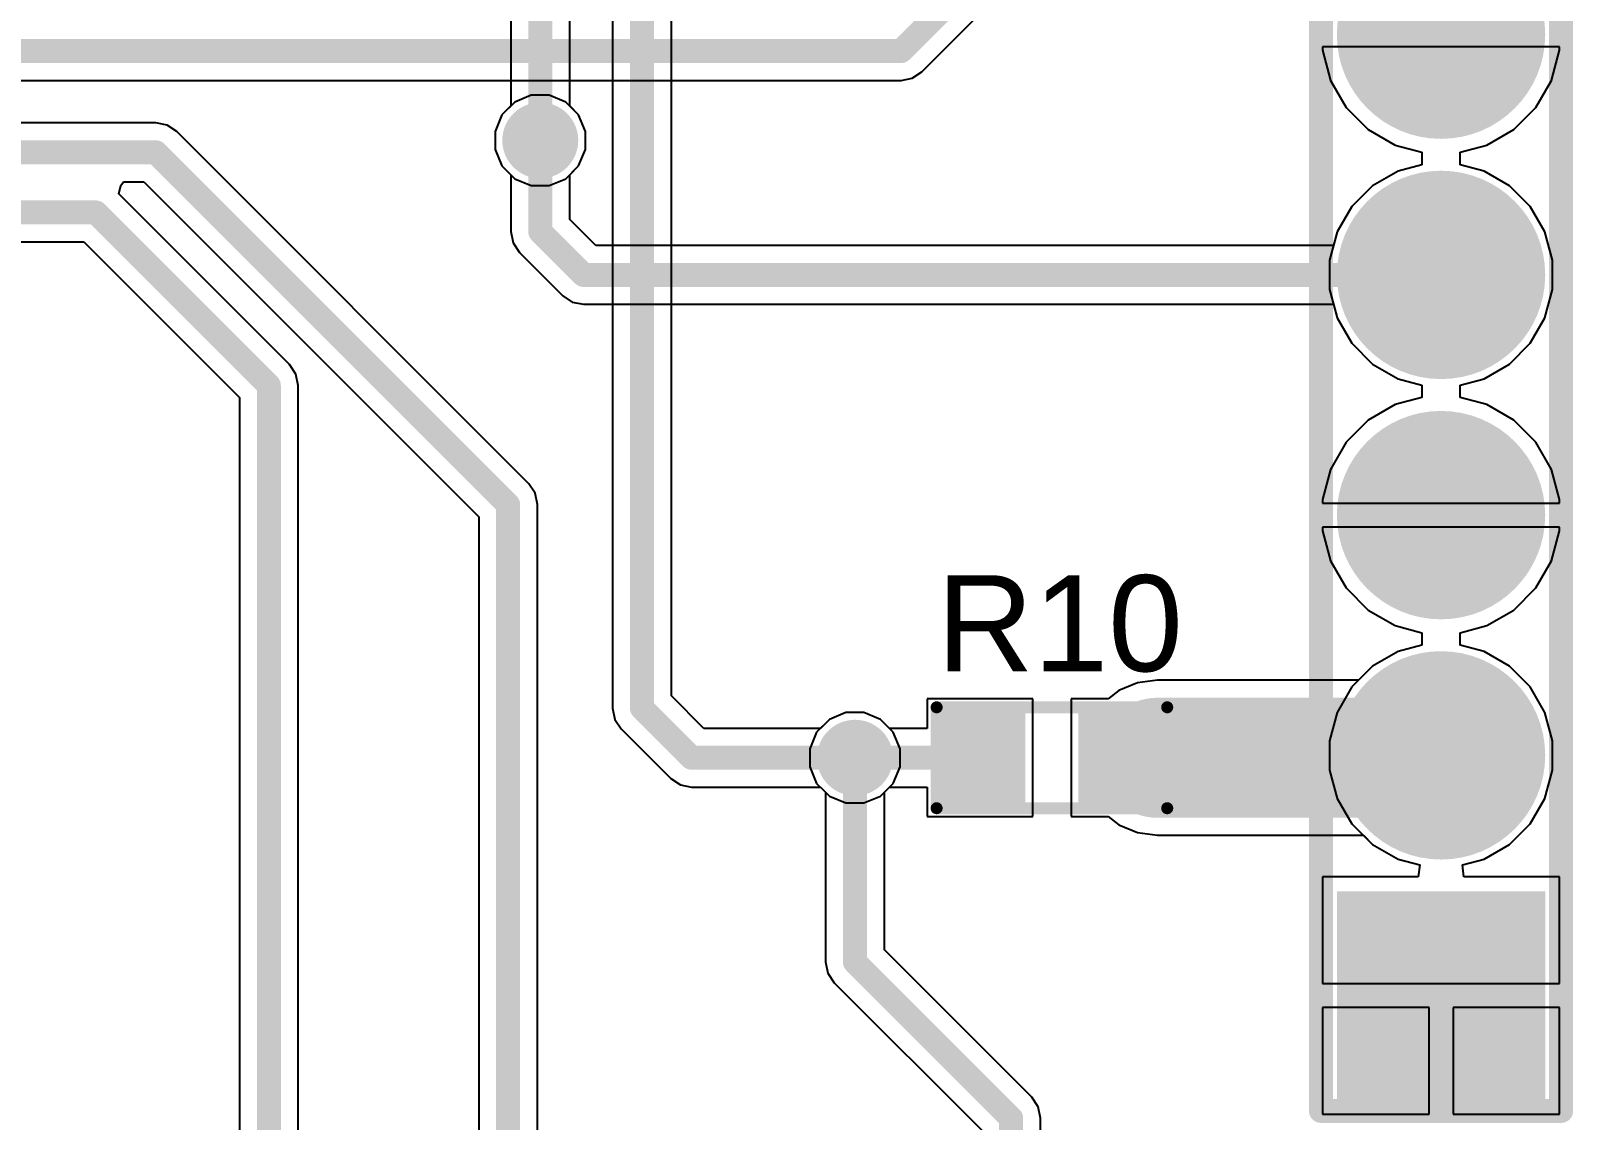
# Model space of a CAD drawing. Header units: millimetres. Extents: x -11 to 156, y -11 to 109.
# Drawn here: x 115.24 to 131.55, y 6.89 to 18.4 of the extents above; entities that cross this region are included whole.
import ezdxf

# ---------------------------------------------------------------- set-up
doc = ezdxf.new("R2010")
doc.units = ezdxf.units.MM
for name, color, linetype in [('BottomLayer', 5, 'Continuous'), ('BottomSolder', 6, 'Continuous'), ('MultiLayer', 9, 'Continuous'), ('PadHoleLayer', 156, 'Continuous'), ('TopLayer', 1, 'Continuous'), ('TopOverlay', 2, 'Continuous'), ('TopPaste', 8, 'Continuous'), ('TopSolder', 216, 'Continuous'), ('ViaHoleLayer', 16, 'Continuous')]:
    doc.layers.add(name, color=color, linetype=linetype)
doc.styles.add('Arial', font='', dxfattribs={"height": 0.2})
doc.styles.get('Arial').set_extended_font_data('Arial')

# ---------------------------------------------------------------- blocks, each defined once
blk = doc.blocks.new('R___0603_47')
at = {"layer": 'TopLayer'}
for points in [[(-0.3809999999999999, 0.4445), (-0.3809999999999999, -0.4445), (-1.143, -0.4445), (-1.143, 0.4445)], [(1.143, 0.4445), (1.143, -0.4445), (0.3809999999999999, -0.4445), (0.3809999999999999, 0.4445)]]:
    blk.add_hatch(color=1, dxfattribs=at).paths.add_polyline_path(points)
at = {"layer": 'TopPaste'}
for points in [[(-0.3809999999999999, 0.4445), (-0.3809999999999999, -0.4445), (-1.143, -0.4445), (-1.143, 0.4445)], [(1.143, 0.4445), (1.143, -0.4445), (0.3809999999999999, -0.4445), (0.3809999999999999, 0.4445)]]:
    blk.add_hatch(color=8, dxfattribs=at).paths.add_polyline_path(points)
at = {"layer": 'TopSolder'}
for points in [[(-0.2794, 0.5460999999999999), (-0.2794, -0.5460999999999999), (-1.2446, -0.5460999999999999), (-1.2446, 0.5460999999999999)], [(1.2446, 0.5460999999999999), (1.2446, -0.5460999999999999), (0.2794, -0.5460999999999999), (0.2794, 0.5460999999999999)]]:
    blk.add_hatch(color=216, dxfattribs=at).paths.add_polyline_path(points)
at = {"layer": 'TopOverlay', "const_width": 0.127}
for points in [[(-1.2192, 0.5334), (-1.2192, -0.5334)], [(1.2192, 0.5334), (-1.2192, 0.5334)], [(1.2192, 0.5334), (1.2192, -0.5334)], [(1.2192, -0.5334), (-1.2192, -0.5334)]]:
    blk.add_lwpolyline(points, dxfattribs=at)
at = {"layer": 'TopOverlay', "const_width": 0.0635}
for points in [[(-1.25095, 0.5334, 1), (-1.18745, 0.5334, 1)], [(-1.25095, 0.5334, 1), (-1.18745, 0.5334, 1)], [(1.18745, 0.5334, 1), (1.25095, 0.5334, 1)], [(1.18745, 0.5334, 1), (1.25095, 0.5334, 1)], [(-1.25095, -0.5334, 1), (-1.18745, -0.5334, 1)], [(-1.25095, -0.5334, 1), (-1.18745, -0.5334, 1)], [(1.18745, -0.5334, 1), (1.25095, -0.5334, 1)], [(1.18745, -0.5334, 1), (1.25095, -0.5334, 1)]]:
    blk.add_lwpolyline(points, format="xyb", close=True, dxfattribs=at)
blk = doc.blocks.new('14P_T_______H____P_____77')
at = {"layer": 'BottomLayer'}
blk.add_hatch(color=5, dxfattribs=at).paths.add_polyline_path([(-17.51000054, 1.00000054), (-15.50999946, 1.00000054), (-15.50999946, -1.00000054), (-17.51000054, -1.00000054)])
h = blk.add_hatch(color=5, dxfattribs=at)
edge = h.paths.add_edge_path()
edge.add_arc((-13.97, 0), 1.00000054, 0, 360)
h = blk.add_hatch(color=5, dxfattribs=at)
edge = h.paths.add_edge_path()
edge.add_arc((-11.43, 0), 1.00000054, 0, 360)
h = blk.add_hatch(color=5, dxfattribs=at)
edge = h.paths.add_edge_path()
edge.add_arc((-8.889999999999999, 0), 1.00000054, 0, 360)
h = blk.add_hatch(color=5, dxfattribs=at)
edge = h.paths.add_edge_path()
edge.add_arc((-6.35, 0), 1.00000054, 0, 360)
at = {"layer": 'BottomSolder'}
blk.add_hatch(color=6, dxfattribs=at).paths.add_polyline_path([(-17.61160054, 1.10160054), (-15.40839946, 1.10160054), (-15.40839946, -1.10160054), (-17.61160054, -1.10160054)])
h = blk.add_hatch(color=6, dxfattribs=at)
edge = h.paths.add_edge_path()
edge.add_arc((-13.97, 0), 1.10160054, 0, 360)
h = blk.add_hatch(color=6, dxfattribs=at)
edge = h.paths.add_edge_path()
edge.add_arc((-11.43, 0), 1.10160054, 0, 360)
h = blk.add_hatch(color=6, dxfattribs=at)
edge = h.paths.add_edge_path()
edge.add_arc((-8.889999999999999, 0), 1.10160054, 0, 360)
h = blk.add_hatch(color=6, dxfattribs=at)
edge = h.paths.add_edge_path()
edge.add_arc((-6.35, 0), 1.10160054, 0, 360)
at = {"layer": 'MultiLayer'}
blk.add_hatch(color=9, dxfattribs=at).paths.add_polyline_path([(-17.51000054, 1.00000054), (-15.50999946, 1.00000054), (-15.50999946, -1.00000054), (-17.51000054, -1.00000054)])
h = blk.add_hatch(color=9, dxfattribs=at)
edge = h.paths.add_edge_path()
edge.add_arc((-13.97, 0), 1.00000054, 0, 360)
h = blk.add_hatch(color=9, dxfattribs=at)
edge = h.paths.add_edge_path()
edge.add_arc((-11.43, 0), 1.00000054, 0, 360)
h = blk.add_hatch(color=9, dxfattribs=at)
edge = h.paths.add_edge_path()
edge.add_arc((-8.889999999999999, 0), 1.00000054, 0, 360)
h = blk.add_hatch(color=9, dxfattribs=at)
edge = h.paths.add_edge_path()
edge.add_arc((-6.35, 0), 1.00000054, 0, 360)
at = {"layer": 'PadHoleLayer'}
h = blk.add_hatch(color=156, dxfattribs=at)
edge = h.paths.add_edge_path()
edge.add_arc((-16.51, 0), 0.499999, 0, 360)
h = blk.add_hatch(color=156, dxfattribs=at)
edge = h.paths.add_edge_path()
edge.add_arc((-13.97, 0), 0.499999, 0, 360)
h = blk.add_hatch(color=156, dxfattribs=at)
edge = h.paths.add_edge_path()
edge.add_arc((-11.43, 0), 0.499999, 0, 360)
h = blk.add_hatch(color=156, dxfattribs=at)
edge = h.paths.add_edge_path()
edge.add_arc((-8.889999999999999, 0), 0.499999, 0, 360)
h = blk.add_hatch(color=156, dxfattribs=at)
edge = h.paths.add_edge_path()
edge.add_arc((-6.35, 0), 0.499999, 0, 360)
at = {"layer": 'TopLayer'}
blk.add_hatch(color=1, dxfattribs=at).paths.add_polyline_path([(-17.51000054, 1.00000054), (-15.50999946, 1.00000054), (-15.50999946, -1.00000054), (-17.51000054, -1.00000054)])
h = blk.add_hatch(color=1, dxfattribs=at)
edge = h.paths.add_edge_path()
edge.add_arc((-13.97, 0), 1.00000054, 0, 360)
h = blk.add_hatch(color=1, dxfattribs=at)
edge = h.paths.add_edge_path()
edge.add_arc((-11.43, 0), 1.00000054, 0, 360)
h = blk.add_hatch(color=1, dxfattribs=at)
edge = h.paths.add_edge_path()
edge.add_arc((-8.889999999999999, 0), 1.00000054, 0, 360)
h = blk.add_hatch(color=1, dxfattribs=at)
edge = h.paths.add_edge_path()
edge.add_arc((-6.35, 0), 1.00000054, 0, 360)
at = {"layer": 'TopSolder'}
blk.add_hatch(color=216, dxfattribs=at).paths.add_polyline_path([(-17.61160054, 1.10160054), (-15.40839946, 1.10160054), (-15.40839946, -1.10160054), (-17.61160054, -1.10160054)])
h = blk.add_hatch(color=216, dxfattribs=at)
edge = h.paths.add_edge_path()
edge.add_arc((-13.97, 0), 1.10160054, 0, 360)
h = blk.add_hatch(color=216, dxfattribs=at)
edge = h.paths.add_edge_path()
edge.add_arc((-11.43, 0), 1.10160054, 0, 360)
h = blk.add_hatch(color=216, dxfattribs=at)
edge = h.paths.add_edge_path()
edge.add_arc((-8.889999999999999, 0), 1.10160054, 0, 360)
h = blk.add_hatch(color=216, dxfattribs=at)
edge = h.paths.add_edge_path()
edge.add_arc((-6.35, 0), 1.10160054, 0, 360)
at = {"layer": 'TopOverlay', "const_width": 0.254}
for points in [[(-17.7292, 1.27), (17.653, 1.27)], [(-17.7292, 1.27), (-17.7292, -1.27)], [(-17.7292, -1.27), (17.653, -1.27)]]:
    blk.add_lwpolyline(points, dxfattribs=at)
at = {"layer": 'TopOverlay', "const_width": 0.127}
for points in [[(-17.7927, 1.27, 1), (-17.6657, 1.27, 1)], [(-17.7927, 1.27, 1), (-17.6657, 1.27, 1)], [(-17.7927, -1.27, 1), (-17.6657, -1.27, 1)], [(-17.7927, -1.27, 1), (-17.6657, -1.27, 1)]]:
    blk.add_lwpolyline(points, format="xyb", close=True, dxfattribs=at)

msp = doc.modelspace()

# ---------------------------------------------------------------- hatches: boundary and pattern name
at = {"layer": 'BottomLayer'}
h = msp.add_hatch(color=5, dxfattribs=at)
edge = h.paths.add_edge_path()
edge.add_arc((120.62459746, 17.2466), 0.2999994, 0, 360)
h = msp.add_hatch(color=5, dxfattribs=at)
edge = h.paths.add_edge_path()
edge.add_arc((123.952, 10.7188), 0.2999994, 0, 360)
at = {"layer": 'BottomSolder'}
h = msp.add_hatch(color=6, dxfattribs=at)
edge = h.paths.add_edge_path()
edge.add_arc((120.62459746, 17.2466), 0.4015993999999999, 0, 360)
h = msp.add_hatch(color=6, dxfattribs=at)
edge = h.paths.add_edge_path()
edge.add_arc((123.952, 10.7188), 0.4015993999999999, 0, 360)
at = {"layer": 'TopLayer'}
h = msp.add_hatch(color=1, dxfattribs=at)
edge = h.paths.add_edge_path()
edge.add_arc((120.62459746, 17.2466), 0.2999994, 0, 360)
h = msp.add_hatch(color=1, dxfattribs=at)
edge = h.paths.add_edge_path()
edge.add_arc((123.952, 10.7188), 0.2999994, 0, 360)
at = {"layer": 'TopSolder'}
h = msp.add_hatch(color=216, dxfattribs=at)
edge = h.paths.add_edge_path()
edge.add_arc((120.62459746, 17.2466), 0.4015993999999999, 0, 360)
h = msp.add_hatch(color=216, dxfattribs=at)
edge = h.paths.add_edge_path()
edge.add_arc((123.952, 10.7188), 0.4015993999999999, 0, 360)
at = {"layer": 'ViaHoleLayer'}
h = msp.add_hatch(color=16, dxfattribs=at)
edge = h.paths.add_edge_path()
edge.add_arc((120.62459746, 17.2466), 0.1499997, 0, 360)
h = msp.add_hatch(color=16, dxfattribs=at)
edge = h.paths.add_edge_path()
edge.add_arc((123.952, 10.7188), 0.1499997, 0, 360)

# ---------------------------------------------------------------- linework, layer by layer
at = {"layer": 'BottomLayer'}
for p, q in [((120.31382592, 21.65686042), (120.31382592, 17.61153958)), ((120.935369, 17.61153958), (120.935369, 21.65686042)), ((121.38909174, 21.65686042), (121.38909174, 11.24373926)), ((122.01063482, 11.37246392), (122.01063482, 21.65686042)), ((130.14960254, 18.23719746), (128.89559946, 18.23719746)), ((128.89559946, 18.23719746), (128.89559946, 18.19910762)), ((128.89559946, 18.19910762), (128.98105776, 17.88017506)), ((131.40360054, 18.23719746), (130.14960254, 18.23719746)), ((131.31814224, 17.88017506), (131.40360054, 18.19910762)), ((131.40360054, 18.19910762), (131.40360054, 18.23719746)), ((128.98105776, 17.88017506), (129.14615014, 17.59422694)), ((131.15304986, 17.59422694), (131.31814224, 17.88017506)), ((120.21953858, 17.51725224), (120.14679806, 17.34163918)), ((120.31382592, 17.61153958), (120.21953858, 17.51725224)), ((121.02965634, 17.51725224), (120.935369, 17.61153958)), ((121.10239686, 17.34163918), (121.02965634, 17.51725224)), ((129.14615014, 17.59422694), (129.37962694, 17.36075014)), ((130.91957306, 17.36075014), (131.15304986, 17.59422694)), ((120.14679806, 17.34163918), (120.14679806, 17.15156082)), ((121.10239686, 17.15156082), (121.10239686, 17.34163918)), ((129.37962694, 17.36075014), (129.66557506, 17.19565776)), ((130.63362494, 17.19565776), (130.91957306, 17.36075014)), ((120.14679806, 17.15156082), (120.21953858, 16.97594776)), ((121.02965634, 16.97594776), (121.10239686, 17.15156082)), ((129.66557506, 17.19565776), (129.94607996, 17.12049662)), ((130.35312004, 17.12049662), (130.63362494, 17.19565776)), ((120.21953858, 16.97594776), (120.35394522, 16.84154112)), ((120.8952497, 16.84154112), (121.02965634, 16.97594776)), ((129.94607996, 16.98901606), (129.69498572, 16.921734)), ((129.94607996, 17.12049662), (129.94607996, 16.98901606)), ((130.35312004, 16.98901606), (130.35312004, 17.12049662)), ((130.60421428, 16.921734), (130.35312004, 16.98901606)), ((120.35394522, 16.84154112), (120.52955828, 16.7688006)), ((120.71963664, 16.7688006), (120.8952497, 16.84154112)), ((129.69498572, 16.921734), (129.42641374, 16.76667462)), ((130.87278626, 16.76667462), (130.60421428, 16.921734)), ((120.52955828, 16.7688006), (120.71963664, 16.7688006)), ((129.42641374, 16.76667462), (129.20712538, 16.54738626)), ((131.09207462, 16.54738626), (130.87278626, 16.76667462)), ((129.20712538, 16.54738626), (129.052066, 16.27881428)), ((131.247134, 16.27881428), (131.09207462, 16.54738626)), ((129.052066, 16.27881428), (128.97179946, 15.97925938)), ((131.32740054, 15.97925938), (131.247134, 16.27881428)), ((128.97179946, 15.97925938), (128.97179946, 15.66914062)), ((131.32740054, 15.66914062), (131.32740054, 15.97925938)), ((128.97179946, 15.66914062), (129.052066, 15.36958572)), ((131.247134, 15.36958572), (131.32740054, 15.66914062)), ((129.052066, 15.36958572), (129.20712538, 15.10101374)), ((131.09207462, 15.10101374), (131.247134, 15.36958572)), ((129.20712538, 15.10101374), (129.42641374, 14.88172538)), ((130.87278626, 14.88172538), (131.09207462, 15.10101374)), ((129.42641374, 14.88172538), (129.69498572, 14.726666)), ((130.60421428, 14.726666), (130.87278626, 14.88172538)), ((129.69498572, 14.726666), (129.94607996, 14.65938394)), ((130.35312004, 14.65938394), (130.60421428, 14.726666)), ((129.94607996, 14.52790338), (129.66557506, 14.45274224)), ((129.94607996, 14.65938394), (129.94607996, 14.52790338)), ((130.35312004, 14.52790338), (130.35312004, 14.65938394)), ((130.63362494, 14.45274224), (130.35312004, 14.52790338)), ((129.66557506, 14.45274224), (129.37962694, 14.28764986)), ((130.91957306, 14.28764986), (130.63362494, 14.45274224)), ((129.37962694, 14.28764986), (129.14615014, 14.05417306)), ((131.15304986, 14.05417306), (130.91957306, 14.28764986)), ((129.14615014, 14.05417306), (128.98105776, 13.76822494)), ((131.31814224, 13.76822494), (131.15304986, 14.05417306)), ((128.98105776, 13.76822494), (128.89559946, 13.44929238)), ((131.40360054, 13.44929238), (131.31814224, 13.76822494)), ((128.89559946, 13.44929238), (128.89559946, 13.41119746)), ((128.89559946, 13.41119746), (130.14960254, 13.41119746)), ((130.14960254, 13.41119746), (131.40360054, 13.41119746)), ((131.40360054, 13.41119746), (131.40360054, 13.44929238)), ((130.14960254, 13.15719746), (128.89559946, 13.15719746)), ((128.89559946, 13.15719746), (128.89559946, 13.11910762)), ((128.89559946, 13.11910762), (128.98105776, 12.80017506)), ((131.40360054, 13.15719746), (130.14960254, 13.15719746)), ((131.31814224, 12.80017506), (131.40360054, 13.11910762)), ((131.40360054, 13.11910762), (131.40360054, 13.15719746)), ((128.98105776, 12.80017506), (129.14615014, 12.51422694)), ((131.15304986, 12.51422694), (131.31814224, 12.80017506)), ((129.14615014, 12.51422694), (129.37962694, 12.28075014)), ((130.91957306, 12.28075014), (131.15304986, 12.51422694)), ((129.37962694, 12.28075014), (129.66557506, 12.11565776)), ((130.63362494, 12.11565776), (130.91957306, 12.28075014)), ((129.66557506, 12.11565776), (129.94607996, 12.04049662)), ((130.35312004, 12.04049662), (130.63362494, 12.11565776)), ((129.94607996, 11.90901606), (129.69498572, 11.841734)), ((129.94607996, 12.04049662), (129.94607996, 11.90901606)), ((130.35312004, 11.90901606), (130.35312004, 12.04049662)), ((130.60421428, 11.841734), (130.35312004, 11.90901606)), ((129.69498572, 11.841734), (129.42641374, 11.68667462)), ((130.87278626, 11.68667462), (130.60421428, 11.841734)), ((129.42641374, 11.68667462), (129.20712538, 11.46738626)), ((131.09207462, 11.46738626), (130.87278626, 11.68667462)), ((129.20712538, 11.46738626), (129.052066, 11.19881428)), ((131.247134, 11.19881428), (131.09207462, 11.46738626)), ((122.3535272, 11.02957154), (122.01063482, 11.37246392)), ((121.38909174, 11.24373926), (121.41274676, 11.12481138)), ((121.41274676, 11.12481138), (121.48011518, 11.02399116)), ((123.68134776, 11.12385888), (123.58706042, 11.02957154)), ((123.85696082, 11.1965994), (123.68134776, 11.12385888)), ((124.04703918, 11.1965994), (123.85696082, 11.1965994)), ((124.22265224, 11.12385888), (124.04703918, 11.1965994)), ((124.35705888, 10.98945224), (124.22265224, 11.12385888)), ((129.052066, 11.19881428), (128.97179946, 10.89925938)), ((131.32740054, 10.89925938), (131.247134, 11.19881428)), ((121.48011518, 11.02399116), (122.00505444, 10.4990519)), ((123.58706042, 11.02957154), (122.3535272, 11.02957154)), ((124.4297994, 10.81383918), (124.35705888, 10.98945224)), ((124.4297994, 10.62376082), (124.4297994, 10.81383918)), ((128.97179946, 10.89925938), (128.97179946, 10.58914062)), ((131.32740054, 10.58914062), (131.32740054, 10.89925938)), ((124.35705888, 10.44814776), (124.4297994, 10.62376082)), ((122.00505444, 10.4990519), (122.10587466, 10.43168348)), ((124.22265224, 10.31374112), (124.35705888, 10.44814776)), ((128.97179946, 10.58914062), (129.052066, 10.28958572)), ((131.247134, 10.28958572), (131.32740054, 10.58914062)), ((122.10587466, 10.43168348), (122.22480254, 10.40802846)), ((122.22480254, 10.40802846), (123.58706042, 10.40802846)), ((123.58706042, 10.40802846), (123.68134776, 10.31374112)), ((123.68134776, 10.31374112), (123.85696082, 10.2410006)), ((124.04703918, 10.2410006), (124.22265224, 10.31374112)), ((129.052066, 10.28958572), (129.20712538, 10.02101374)), ((131.09207462, 10.02101374), (131.247134, 10.28958572)), ((123.85696082, 10.2410006), (124.04703918, 10.2410006)), ((129.20712538, 10.02101374), (129.42641374, 9.801725379999999)), ((130.87278626, 9.801725379999999), (131.09207462, 10.02101374)), ((129.42641374, 9.801725379999999), (129.69498572, 9.646666)), ((130.60421428, 9.646666), (130.87278626, 9.801725379999999)), ((129.69498572, 9.646666), (129.92437312, 9.585200539999999)), ((130.37482688, 9.585200539999999), (130.60421428, 9.646666)), ((129.92437312, 9.585200539999999), (129.9076523, 9.458200539999998)), ((130.3915477, 9.458200539999998), (130.37482688, 9.585200539999999)), ((129.9076523, 9.458200539999998), (128.89559946, 9.458200539999998)), ((128.89559946, 9.458200539999998), (128.89559946, 8.33119746)), ((131.40360054, 9.458200539999998), (130.3915477, 9.458200539999998)), ((131.40360054, 8.33119746), (131.40360054, 9.458200539999998)), ((128.89559946, 8.33119746), (130.14960254, 8.33119746)), ((130.14960254, 8.33119746), (131.40360054, 8.33119746)), ((130.02260254, 8.077197459999999), (128.89559946, 8.077197459999999)), ((128.89559946, 8.077197459999999), (128.89559946, 6.950199459999999)), ((130.02260254, 6.950199459999999), (130.02260254, 8.077197459999999)), ((131.40360054, 8.077197459999999), (130.27660254, 8.077197459999999)), ((130.27660254, 8.077197459999999), (130.27660254, 6.950199459999999)), ((131.40360054, 6.950199459999999), (131.40360054, 8.077197459999999)), ((128.89559946, 6.950199459999999), (130.02260254, 6.950199459999999)), ((130.27660254, 6.950199459999999), (131.40360054, 6.950199459999999))]:
    msp.add_line(p, q, dxfattribs=at)
at = {"layer": 'BottomLayer', "const_width": 0.254}
for points in [[(120.62459746, 17.2466), (120.62459746, 22.0218)], [(121.69986328, 11.24373926), (121.69986328, 22.0218)], [(121.69986328, 11.24373926), (122.22480254, 10.7188)], [(122.22480254, 10.7188), (123.952, 10.7188)]]:
    msp.add_lwpolyline(points, dxfattribs=at)
at = {"layer": 'BottomLayer', "const_width": 0.127}
for points in [[(120.56109746, 17.2466, 1), (120.68809746, 17.2466, 1)], [(121.63636328, 11.24373926, 1), (121.76336328, 11.24373926, 1)], [(121.63636328, 11.24373926, 1), (121.76336328, 11.24373926, 1)], [(122.16130254, 10.7188, 1), (122.28830254, 10.7188, 1)], [(122.16130254, 10.7188, 1), (122.28830254, 10.7188, 1)], [(123.8885, 10.7188, 1), (124.0155, 10.7188, 1)]]:
    msp.add_lwpolyline(points, format="xyb", close=True, dxfattribs=at)
at = {"layer": 'TopLayer'}
for p, q in [((124.6591487, 17.9714525), (127.4229481, 20.7352519)), ((130.14960254, 18.23719746), (128.89559946, 18.23719746)), ((128.89559946, 18.23719746), (128.89559946, 18.19910762)), ((128.89559946, 18.19910762), (128.98105776, 17.88017506)), ((131.40360054, 18.23719746), (130.14960254, 18.23719746)), ((131.31814224, 17.88017506), (131.40360054, 18.19910762)), ((131.40360054, 18.19910762), (131.40360054, 18.23719746)), ((124.55832848, 17.90408408), (124.6591487, 17.9714525)), ((114.11094018, 17.88042906), (124.4394006, 17.88042906)), ((124.4394006, 17.88042906), (124.55832848, 17.90408408)), ((128.98105776, 17.88017506), (129.14615014, 17.59422694)), ((131.15304986, 17.59422694), (131.31814224, 17.88017506)), ((120.35394522, 17.65165888), (120.21953858, 17.51725224)), ((120.52955828, 17.7243994), (120.35394522, 17.65165888)), ((120.71963664, 17.7243994), (120.52955828, 17.7243994)), ((120.8952497, 17.65165888), (120.71963664, 17.7243994)), ((121.02965634, 17.51725224), (120.8952497, 17.65165888)), ((120.21953858, 17.51725224), (120.14679806, 17.34163918)), ((121.10239686, 17.34163918), (121.02965634, 17.51725224)), ((129.14615014, 17.59422694), (129.37962694, 17.36075014)), ((130.91957306, 17.36075014), (131.15304986, 17.59422694)), ((116.5606, 17.43037154), (110.1361272, 17.43037154)), ((116.67952788, 17.40671652), (116.5606, 17.43037154)), ((116.7803481, 17.3393481), (116.67952788, 17.40671652)), ((120.50394746, 13.61575128), (116.7803481, 17.3393481)), ((120.14679806, 17.34163918), (120.14679806, 17.15156082)), ((121.10239686, 17.15156082), (121.10239686, 17.34163918)), ((129.37962694, 17.36075014), (129.66557506, 17.19565776)), ((130.63362494, 17.19565776), (130.91957306, 17.36075014)), ((120.14679806, 17.15156082), (120.21953858, 16.97594776)), ((121.02965634, 16.97594776), (121.10239686, 17.15156082)), ((129.66557506, 17.19565776), (129.94607996, 17.12049662)), ((130.35312004, 17.12049662), (130.63362494, 17.19565776)), ((120.21953858, 16.97594776), (120.31382592, 16.88166042)), ((120.935369, 16.88166042), (121.02965634, 16.97594776)), ((129.94607996, 16.98901606), (129.69498572, 16.921734)), ((129.94607996, 17.12049662), (129.94607996, 16.98901606)), ((130.35312004, 16.98901606), (130.35312004, 17.12049662)), ((130.60421428, 16.921734), (130.35312004, 16.98901606)), ((116.18987938, 16.76959562), (116.21665352, 16.80882846)), ((116.21665352, 16.80882846), (116.43187534, 16.80882846)), ((116.43187534, 16.80882846), (119.97342782, 13.26727344)), ((120.31382592, 16.88166042), (120.31382592, 16.28140508)), ((120.935369, 16.41012974), (120.935369, 16.88166042)), ((129.69498572, 16.921734), (129.42641374, 16.76667462)), ((130.87278626, 16.76667462), (130.60421428, 16.921734)), ((116.16786774, 16.68182846), (116.18987938, 16.76959562)), ((117.9741481, 14.8755481), (116.16786774, 16.68182846)), ((129.42641374, 16.76667462), (129.20712538, 16.54738626)), ((131.09207462, 16.54738626), (130.87278626, 16.76667462)), ((129.20712538, 16.54738626), (129.052066, 16.27881428)), ((131.247134, 16.27881428), (131.09207462, 16.54738626)), ((121.2105272, 16.13497154), (120.935369, 16.41012974)), ((109.728, 16.17382846), (115.79687534, 16.17382846)), ((115.79687534, 16.17382846), (117.44362846, 14.52707534)), ((120.31382592, 16.28140508), (120.33748094, 16.1624772)), ((120.33748094, 16.1624772), (120.40484936, 16.06165698)), ((129.052066, 16.27881428), (129.01352404, 16.13497154)), ((131.32740054, 15.97925938), (131.247134, 16.27881428)), ((120.40484936, 16.06165698), (120.86205444, 15.6044519)), ((129.01352404, 16.13497154), (121.2105272, 16.13497154)), ((131.32740054, 15.66914062), (131.32740054, 15.97925938)), ((131.247134, 15.36958572), (131.32740054, 15.66914062)), ((120.86205444, 15.6044519), (120.96287466, 15.53708348)), ((120.96287466, 15.53708348), (121.08180254, 15.51342846)), ((121.08180254, 15.51342846), (129.01352404, 15.51342846)), ((129.01352404, 15.51342846), (129.052066, 15.36958572)), ((129.052066, 15.36958572), (129.20712538, 15.10101374)), ((131.09207462, 15.10101374), (131.247134, 15.36958572)), ((129.20712538, 15.10101374), (129.42641374, 14.88172538)), ((130.87278626, 14.88172538), (131.09207462, 15.10101374)), ((118.04151652, 14.77472788), (117.9741481, 14.8755481)), ((129.42641374, 14.88172538), (129.69498572, 14.726666)), ((130.60421428, 14.726666), (130.87278626, 14.88172538)), ((118.06517154, 14.6558), (118.04151652, 14.77472788)), ((129.69498572, 14.726666), (129.94607996, 14.65938394)), ((130.35312004, 14.65938394), (130.60421428, 14.726666)), ((117.44362846, 14.52707534), (117.44362846, 2.5740868)), ((118.06517154, 2.51712222), (118.06517154, 14.6558)), ((129.94607996, 14.52790338), (129.66557506, 14.45274224)), ((129.94607996, 14.65938394), (129.94607996, 14.52790338)), ((130.35312004, 14.52790338), (130.35312004, 14.65938394)), ((130.63362494, 14.45274224), (130.35312004, 14.52790338)), ((129.66557506, 14.45274224), (129.37962694, 14.28764986)), ((130.91957306, 14.28764986), (130.63362494, 14.45274224)), ((129.37962694, 14.28764986), (129.14615014, 14.05417306)), ((131.15304986, 14.05417306), (130.91957306, 14.28764986)), ((129.14615014, 14.05417306), (128.98105776, 13.76822494)), ((131.31814224, 13.76822494), (131.15304986, 14.05417306)), ((128.98105776, 13.76822494), (128.89559946, 13.44929238)), ((131.40360054, 13.44929238), (131.31814224, 13.76822494)), ((120.57131588, 13.51492852), (120.50394746, 13.61575128)), ((120.5949709, 13.39600064), (120.57131588, 13.51492852)), ((120.5949709, 2.50692158), (120.5949709, 13.39600064)), ((128.89559946, 13.44929238), (128.89559946, 13.41119746)), ((128.89559946, 13.41119746), (130.14960254, 13.41119746)), ((130.14960254, 13.41119746), (131.40360054, 13.41119746)), ((131.40360054, 13.41119746), (131.40360054, 13.44929238)), ((119.97342782, 13.26727344), (119.97342782, 2.47652286)), ((130.14960254, 13.15719746), (128.89559946, 13.15719746)), ((128.89559946, 13.15719746), (128.89559946, 13.11910762)), ((128.89559946, 13.11910762), (128.98105776, 12.80017506)), ((131.40360054, 13.15719746), (130.14960254, 13.15719746)), ((131.31814224, 12.80017506), (131.40360054, 13.11910762)), ((131.40360054, 13.11910762), (131.40360054, 13.15719746)), ((128.98105776, 12.80017506), (129.14615014, 12.51422694)), ((131.15304986, 12.51422694), (131.31814224, 12.80017506)), ((129.14615014, 12.51422694), (129.37962694, 12.28075014)), ((130.91957306, 12.28075014), (131.15304986, 12.51422694)), ((129.37962694, 12.28075014), (129.66557506, 12.11565776)), ((130.63362494, 12.11565776), (130.91957306, 12.28075014)), ((129.66557506, 12.11565776), (129.94607996, 12.04049662)), ((130.35312004, 12.04049662), (130.63362494, 12.11565776)), ((129.94607996, 11.90901606), (129.69498572, 11.841734)), ((129.94607996, 12.04049662), (129.94607996, 11.90901606)), ((130.35312004, 11.90901606), (130.35312004, 12.04049662)), ((130.60421428, 11.841734), (130.35312004, 11.90901606)), ((129.69498572, 11.841734), (129.42641374, 11.68667462)), ((130.87278626, 11.68667462), (130.60421428, 11.841734)), ((129.42641374, 11.68667462), (129.27835206, 11.53861294)), ((131.09207462, 11.46738626), (130.87278626, 11.68667462)), ((126.74249226, 11.42877826), (126.62823036, 11.3411)), ((126.94021602, 11.51067802), (126.74249226, 11.42877826)), ((127.1524, 11.53861294), (126.94021602, 11.51067802)), ((129.27835206, 11.53861294), (127.1524, 11.53861294)), ((131.247134, 11.19881428), (131.09207462, 11.46738626)), ((125.8316, 11.3411), (124.714, 11.3411)), ((124.714, 11.3411), (124.714, 11.02957154)), ((125.8316, 10.0965), (125.8316, 11.3411)), ((126.62823036, 11.3411), (126.238, 11.3411)), ((126.238, 11.3411), (126.238, 10.0965)), ((123.68134776, 11.12385888), (123.54694112, 10.98945224)), ((123.85696082, 11.1965994), (123.68134776, 11.12385888)), ((124.04703918, 11.1965994), (123.85696082, 11.1965994)), ((124.22265224, 11.12385888), (124.04703918, 11.1965994)), ((124.31693958, 11.02957154), (124.22265224, 11.12385888)), ((131.32740054, 10.89925938), (131.247134, 11.19881428)), ((123.54694112, 10.98945224), (123.4742006, 10.81383918)), ((124.714, 11.02957154), (124.31693958, 11.02957154)), ((123.4742006, 10.81383918), (123.4742006, 10.62376082)), ((131.32740054, 10.58914062), (131.32740054, 10.89925938)), ((123.4742006, 10.62376082), (123.54694112, 10.44814776)), ((123.54694112, 10.44814776), (123.64122846, 10.35386042)), ((131.247134, 10.28958572), (131.32740054, 10.58914062)), ((123.64122846, 10.35386042), (123.64122846, 8.5598)), ((124.26277154, 10.35386042), (124.31693958, 10.40802846)), ((124.26277154, 8.688524659999999), (124.26277154, 10.35386042)), ((124.31693958, 10.40802846), (124.714, 10.40802846)), ((124.714, 10.40802846), (124.714, 10.0965)), ((131.09207462, 10.02101374), (131.247134, 10.28958572)), ((124.714, 10.0965), (125.8316, 10.0965)), ((126.238, 10.0965), (126.62823036, 10.0965)), ((126.62823036, 10.0965), (126.74249226, 10.00882174)), ((126.74249226, 10.00882174), (126.94021602, 9.92692198)), ((130.87278626, 9.801725379999999), (131.09207462, 10.02101374)), ((126.94021602, 9.92692198), (127.1524, 9.89898706)), ((127.1524, 9.89898706), (129.32915206, 9.89898706)), ((129.32915206, 9.89898706), (129.42641374, 9.801725379999999)), ((129.42641374, 9.801725379999999), (129.69498572, 9.646666)), ((130.60421428, 9.646666), (130.87278626, 9.801725379999999)), ((129.69498572, 9.646666), (129.92437312, 9.585200539999999)), ((130.37482688, 9.585200539999999), (130.60421428, 9.646666)), ((129.92437312, 9.585200539999999), (129.9076523, 9.458200539999998)), ((130.3915477, 9.458200539999998), (130.37482688, 9.585200539999999)), ((129.9076523, 9.458200539999998), (128.89559946, 9.458200539999998)), ((128.89559946, 9.458200539999998), (128.89559946, 8.33119746)), ((131.40360054, 9.458200539999998), (130.3915477, 9.458200539999998)), ((131.40360054, 8.33119746), (131.40360054, 9.458200539999998)), ((125.8227481, 7.1285481), (124.26277154, 8.688524659999999)), ((123.64122846, 8.5598), (123.66488348, 8.44087212)), ((123.66488348, 8.44087212), (123.7322519, 8.340051899999999)), ((123.7322519, 8.340051899999999), (125.29222846, 6.78007534)), ((128.89559946, 8.33119746), (130.14960254, 8.33119746)), ((130.14960254, 8.33119746), (131.40360054, 8.33119746)), ((130.02260254, 8.077197459999999), (128.89559946, 8.077197459999999)), ((128.89559946, 8.077197459999999), (128.89559946, 6.950199459999999)), ((130.02260254, 6.950199459999999), (130.02260254, 8.077197459999999)), ((131.40360054, 8.077197459999999), (130.27660254, 8.077197459999999)), ((130.27660254, 8.077197459999999), (130.27660254, 6.950199459999999)), ((131.40360054, 6.950199459999999), (131.40360054, 8.077197459999999)), ((125.89011652, 7.02772788), (125.8227481, 7.1285481)), ((125.91377154, 6.9088), (125.89011652, 7.02772788)), ((125.91377154, -2.0318476), (125.91377154, 6.9088)), ((128.89559946, 6.950199459999999), (130.02260254, 6.950199459999999)), ((130.27660254, 6.950199459999999), (131.40360054, 6.950199459999999))]:
    msp.add_line(p, q, dxfattribs=at)
for points, const_width in [([(124.4394006, 18.1912006), (127.2032, 20.955)], 0.254), ([(113.7460006, 18.1912006), (124.4394006, 18.1912006)], 0.254), ([(120.62459746, 16.28140508), (120.62459746, 17.2466)], 0.254), ([(110.0074, 17.1196), (116.5606, 17.1196)], 0.254), ([(116.5606, 17.1196), (120.28419936, 13.39600064)], 0.254), ([(109.728, 16.4846), (115.9256, 16.4846)], 0.254), ([(115.9256, 16.4846), (117.7544, 14.6558)], 0.254), ([(120.62459746, 16.28140508), (121.08180254, 15.8242)], 0.254), ([(121.08180254, 15.8242), (130.1496, 15.8242)], 0.254), ([(117.7544, 1.9812), (117.7544, 14.6558)], 0.254), ([(120.28419936, 0.39120064), (120.28419936, 13.39600064)], 0.254), ([(127.1524, 10.7188), (130.1242, 10.7188)], 1.27), ([(130.1242, 10.7188), (130.1496, 10.7442)], 1.27), ([(130.1496, 10.7442), (130.1623, 10.7569)], 1.27), ([(123.952, 8.5598), (123.952, 10.7188)], 0.254), ([(123.952, 10.7188), (125.2728, 10.7188)], 0.254), ([(123.952, 8.5598), (125.603, 6.9088)], 0.254), ([(125.603, -2.0318476), (125.603, 6.9088)], 0.254)]:
    msp.add_lwpolyline(points, dxfattribs=dict(at, const_width=const_width))
for points, const_width in [([(124.3759006, 18.1912006, 1), (124.5029006, 18.1912006, 1)], 0.127), ([(124.3759006, 18.1912006, 1), (124.5029006, 18.1912006, 1)], 0.127), ([(120.56109746, 17.2466, 1), (120.68809746, 17.2466, 1)], 0.127), ([(116.4971, 17.1196, 1), (116.6241, 17.1196, 1)], 0.127), ([(116.4971, 17.1196, 1), (116.6241, 17.1196, 1)], 0.127), ([(115.8621, 16.4846, 1), (115.9891, 16.4846, 1)], 0.127), ([(115.8621, 16.4846, 1), (115.9891, 16.4846, 1)], 0.127), ([(120.56109746, 16.28140508, 1), (120.68809746, 16.28140508, 1)], 0.127), ([(120.56109746, 16.28140508, 1), (120.68809746, 16.28140508, 1)], 0.127), ([(121.01830254, 15.8242, 1), (121.14530254, 15.8242, 1)], 0.127), ([(121.01830254, 15.8242, 1), (121.14530254, 15.8242, 1)], 0.127), ([(130.0861, 15.8242, 1), (130.2131, 15.8242, 1)], 0.127), ([(117.6909, 14.6558, 1), (117.8179, 14.6558, 1)], 0.127), ([(117.6909, 14.6558, 1), (117.8179, 14.6558, 1)], 0.127), ([(120.22069936, 13.39600064, 1), (120.34769936, 13.39600064, 1)], 0.127), ([(120.22069936, 13.39600064, 1), (120.34769936, 13.39600064, 1)], 0.127), ([(126.8349, 10.7188, 1), (127.4699, 10.7188, 1)], 0.635), ([(129.8067, 10.7188, 1), (130.4417, 10.7188, 1)], 0.635), ([(129.8067, 10.7188, 1), (130.4417, 10.7188, 1)], 0.635), ([(129.8321, 10.7442, 1), (130.4671, 10.7442, 1)], 0.635), ([(129.8321, 10.7442, 1), (130.4671, 10.7442, 1)], 0.635), ([(129.8448, 10.7569, 1), (130.4798, 10.7569, 1)], 0.635), ([(123.8885, 10.7188, 1), (124.0155, 10.7188, 1)], 0.127), ([(123.8885, 10.7188, 1), (124.0155, 10.7188, 1)], 0.127), ([(125.2093, 10.7188, 1), (125.3363, 10.7188, 1)], 0.127), ([(123.8885, 8.5598, 1), (124.0155, 8.5598, 1)], 0.127), ([(123.8885, 8.5598, 1), (124.0155, 8.5598, 1)], 0.127), ([(125.5395, 6.9088, 1), (125.6665, 6.9088, 1)], 0.127), ([(125.5395, 6.9088, 1), (125.6665, 6.9088, 1)], 0.127)]:
    msp.add_lwpolyline(points, format="xyb", close=True, dxfattribs=dict(at, const_width=const_width))

# ---------------------------------------------------------------- block references
for name, p, rotation in [('14P_T_______H____P_____77', (130.1496, 24.7142), 90), ('R___0603_47', (126.0348, 10.7188), 180)]:
    msp.add_blockref(name, p, dxfattribs=dict(rotation=rotation))

# ---------------------------------------------------------------- texts
at = {"layer": 'TopOverlay', "style": 'Arial'}
msp.add_text('R10', height=1.016, dxfattribs=at).set_placement((124.81601148, 11.6333651))

doc.saveas('drawing.dxf')
